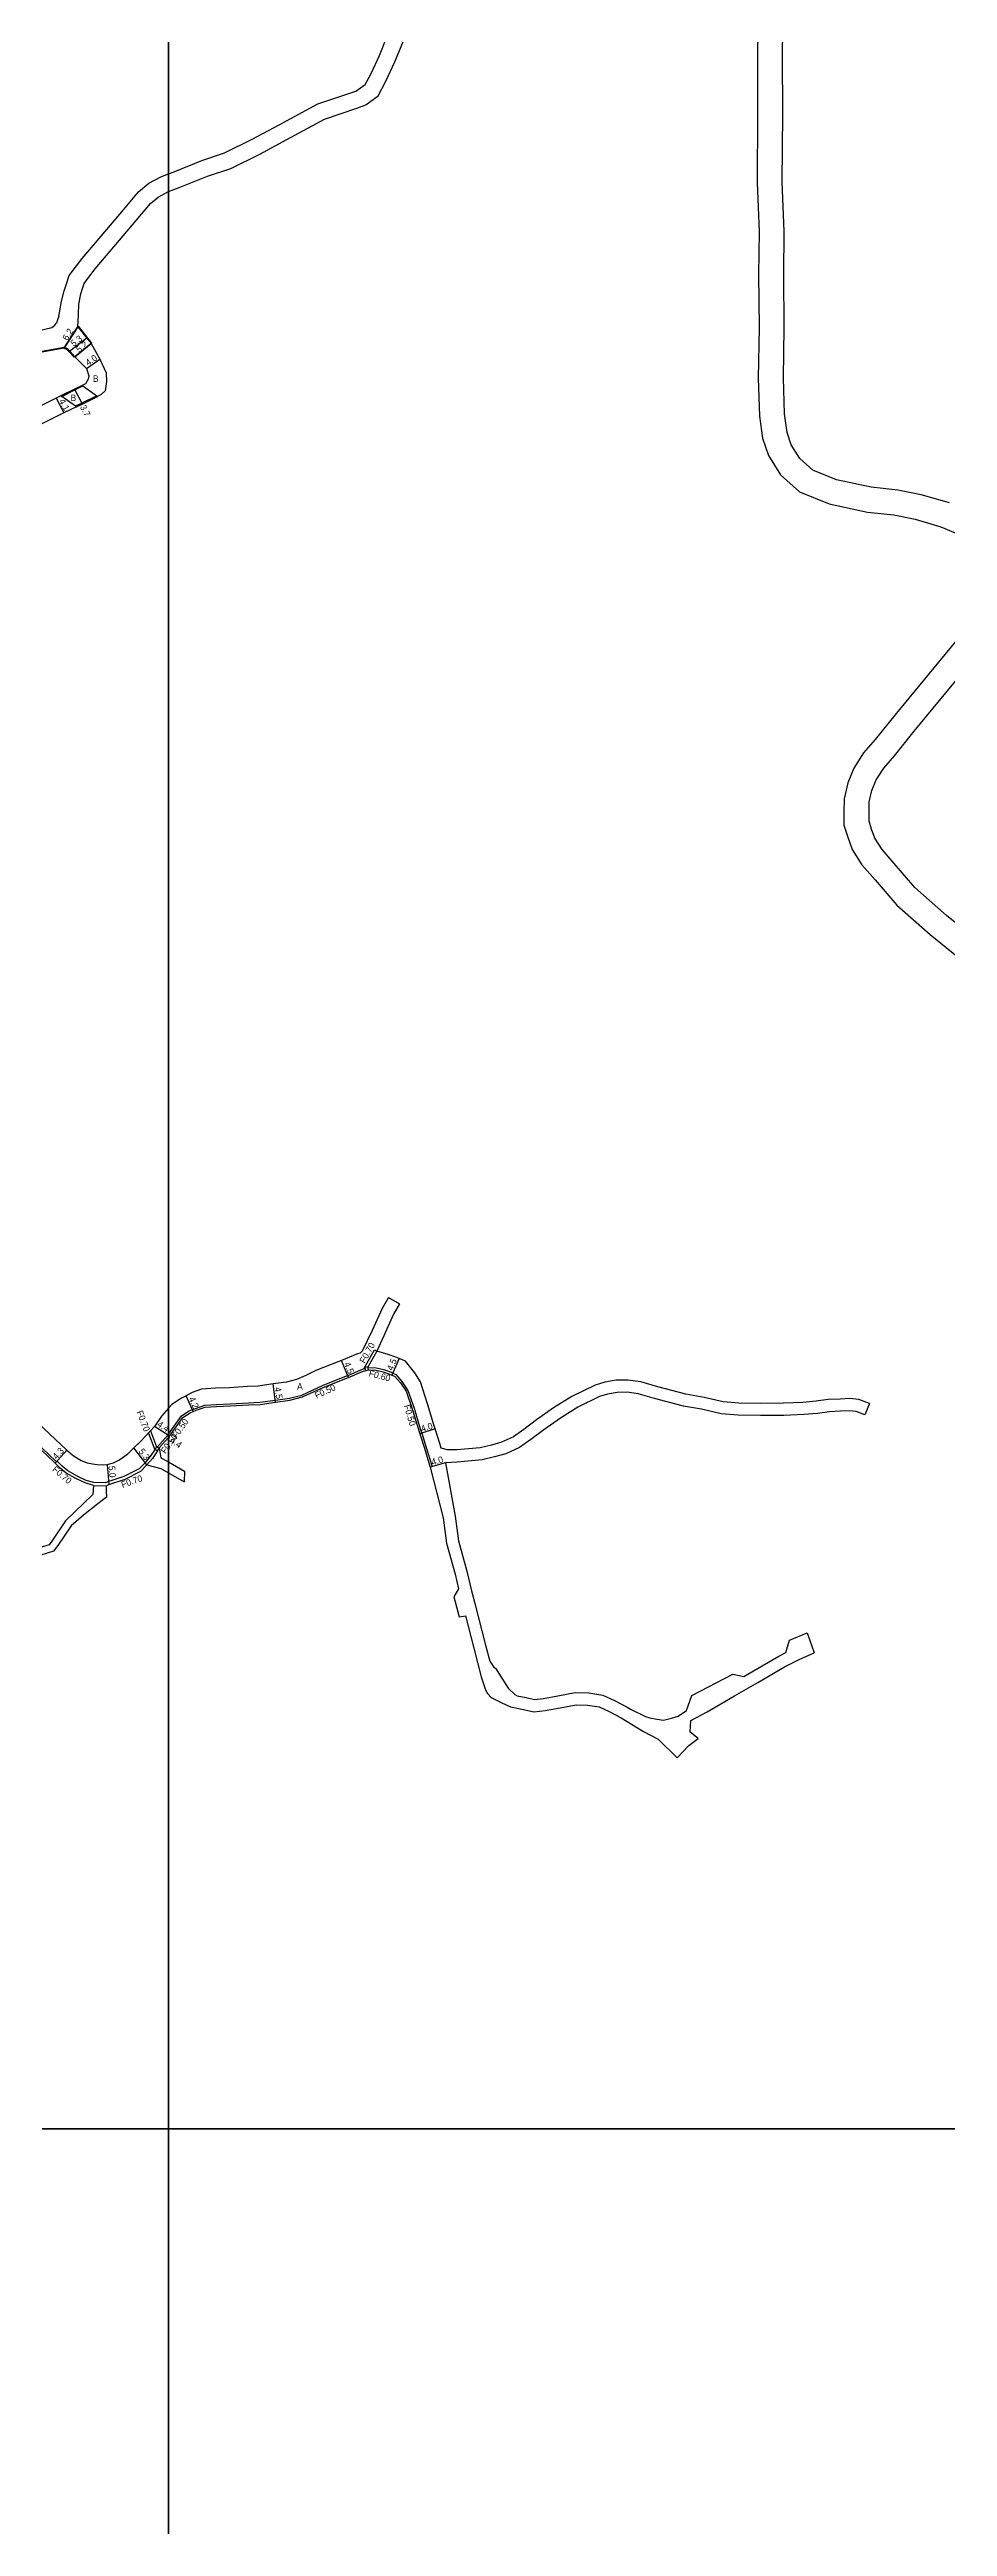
# Model space of a CAD drawing. Header units: metres. Extents: x -12000 to -9600, y -99000 to -96000.
# Drawn here: x -10429 to -10208, y -98498 to -97888 of the extents above; entities that cross this region are included whole.
import ezdxf

# ---------------------------------------------------------------- set-up
doc = ezdxf.new("R2010")
doc.units = ezdxf.units.M
doc.header["$LTSCALE"] = 2.5
for name, color, linetype in [('側溝・桝', 7, 'Continuous'), ('図郭', 7, 'Continuous'), ('幅員', 7, 'Continuous'), ('歩道・分離帯・安全施設', 7, 'Continuous'), ('舗装', 7, 'Continuous'), ('道路', 7, 'Continuous')]:
    doc.layers.add(name, color=color, linetype=linetype)
doc.styles.get("Standard").update_dxf_attribs({"font": ''})
doc.styles.get('Standard').set_extended_font_data('@MS PGothic')

msp = doc.modelspace()

# ---------------------------------------------------------------- linework, layer by layer
at = {"layer": '側溝・桝'}
for points in [[(-10351.85, -98212.75), (-10349.23, -98208.07), (-10348.62, -98208.41), (-10350.81, -98212.33)], [(-10400, -98228.82), (-10396.8, -98224.32), (-10394.86, -98223.1), (-10394.1, -98222.78), (-10393.33, -98222.47), (-10391.05, -98221.68), (-10388.17, -98221.51), (-10384.75, -98221.37), (-10380.3, -98221.12), (-10377.47, -98220.98), (-10373.64, -98220.41), (-10370.16, -98219.95), (-10367.08, -98219.18), (-10364.47, -98217.98), (-10362.05, -98216.85), (-10356.49, -98214.65), (-10355.81, -98214.37), (-10352.18, -98212.85), (-10351.56, -98212.66)], [(-10350.79, -98212.43), (-10350.72, -98212.41), (-10348.81, -98212.46), (-10346.92, -98212.9), (-10345.32, -98213.46), (-10344.67, -98213.74), (-10344.9, -98214.29)], [(-10418.44, -98241.46), (-10415.35, -98241.54)]]:
    msp.add_lwpolyline(points, dxfattribs=at)
at = {"layer": '側溝・桝', "flags": 128}
for points in [[(-10427.59, -98235.63), (-10429.65, -98233.68), (-10443.4, -98221.02), (-10452.73, -98212.26), (-10453.14, -98211.91)], [(-10344.71, -98213.83), (-10343.96, -98214.15), (-10342.43, -98215.85), (-10340.97, -98218.04), (-10339.43, -98222.44), (-10337.91, -98227.54), (-10337.57, -98228.61), (-10336.43, -98232.13), (-10335.11, -98236.58), (-10335.04, -98236.86), (-10335.52, -98236.98)], [(-10404.93, -98228.57), (-10403.37, -98232.68)], [(-10404.4, -98228.01), (-10402.9, -98231.95)], [(-10402.75, -98232.04), (-10400.16, -98229.04), (-10400, -98228.82)], [(-10403.28, -98232.54), (-10404.46, -98234.37), (-10405.81, -98235.95), (-10407.25, -98237.4), (-10410.96, -98239.27), (-10414.91, -98240.61), (-10415.47, -98240.84), (-10418.42, -98240.76), (-10420.24, -98240.21), (-10422.48, -98239.16), (-10424.77, -98237.9), (-10426.19, -98236.68), (-10427.44, -98235.49), (-10427.46, -98235.48), (-10427.92, -98236)], [(-10402.69, -98232.92), (-10403.89, -98234.79), (-10405.28, -98236.41)]]:
    msp.add_lwpolyline(points, dxfattribs=at)
at = {"layer": '側溝・桝'}
msp.add_lwpolyline([(-10351.44, -98213.19), (-10350.66, -98213.01), (-10350.83, -98212.23), (-10351.61, -98212.41)], close=True, dxfattribs=at)
at = {"layer": '側溝・桝', "flags": 128}
msp.add_lwpolyline([(-10402.69, -98232.92), (-10402.31, -98232.33), (-10402.9, -98231.95), (-10403.28, -98232.54)], close=True, dxfattribs=at)
at = {"layer": '図郭'}
for points in [[(-11200, -98400), (-10400, -98400), (-10400, -97800), (-11200, -97800)], [(-10400, -98400), (-9600, -98400), (-9600, -97800), (-10400, -97800)], [(-11200, -99000), (-10400, -99000), (-10400, -98400), (-11200, -98400)], [(-10400, -99000), (-9600, -99000), (-9600, -98400), (-10400, -98400)]]:
    msp.add_lwpolyline(points, close=True, dxfattribs=at)
at = {"layer": '幅員'}
for points in [[(-10422.35, -97955.88), (-10425.66, -97961.13)], [(-10423.1, -97963.28), (-10419.04, -97960.04)], [(-10423.03, -97971.44), (-10421.38, -97974.76)], [(-10415.08, -98236.28), (-10414.66, -98241.26)]]:
    msp.add_lwpolyline(points, dxfattribs=at)
at = {"layer": '幅員', "flags": 128}
for points in [[(-10420.08, -97958.73), (-10424.32, -97961.92)], [(-10420.21, -97966.18), (-10416.9, -97963.92)], [(-10427.7, -97973.53), (-10425.75, -97977.14)], [(-10355.62, -98214.83), (-10357.35, -98210.67)], [(-10343.15, -98210.15), (-10344.9, -98214.29)], [(-10373.57, -98220.91), (-10374.22, -98216.46)], [(-10393.91, -98223.25), (-10395.61, -98219.41)], [(-10400, -98229.19), (-10403.42, -98226.9)], [(-10334.24, -98227.53), (-10338.04, -98228.76)], [(-10427.92, -98236), (-10425.06, -98232.8)], [(-10405.28, -98236.41), (-10408.49, -98232.19)], [(-10399.76, -98229.35), (-10400, -98229.19)], [(-10331.68, -98235.87), (-10335.52, -98236.98)]]:
    msp.add_lwpolyline(points, dxfattribs=at)
at = {"layer": '歩道・分離帯・安全施設'}
msp.add_lwpolyline([(-10443.16, -97964.63), (-10442.8, -97964.62), (-10441.11, -97964.38), (-10435.67, -97962.73), (-10432.99, -97962.22), (-10425.66, -97960.92)], dxfattribs=at)
at = {"layer": '道路', "flags": 128}
for points in [[(-10400, -97918.21), (-10398.84, -97917.77), (-10391.75, -97914.91), (-10386.19, -97913.06), (-10379.33, -97909.69), (-10372.74, -97906.16), (-10363.16, -97900.93), (-10355.32, -97898.33), (-10353.78, -97897.86), (-10351.5, -97896.19), (-10350.04, -97893.52), (-10348, -97889.01), (-10346.04, -97884.24), (-10345.23, -97879.82), (-10345.98, -97875.5), (-10348.1, -97860.21), (-10350.55, -97843.8), (-10351.78, -97830.46), (-10351.59, -97822.38), (-10351.33, -97816.55), (-10350.21, -97803.95), (-10349.88, -97800)], [(-10254.63, -97877.1), (-10254.8, -97888.8), (-10254.79, -97903.55), (-10254.89, -97920.31), (-10254.39, -97932.51), (-10254.54, -97943.03), (-10254.41, -97956.12), (-10254.62, -97968.57), (-10254.3, -97977.93), (-10253.53, -97983.34), (-10252.11, -97987.65), (-10249.14, -97992.4), (-10244.48, -97996.61), (-10237.15, -97999.58), (-10227.72, -98001.6), (-10221.19, -98002.28), (-10215.94, -98003.36), (-10209.58, -98005.17), (-10203.92, -98007.61)], [(-10207.5, -97999.31), (-10214.47, -97997.34), (-10220.24, -97996.15), (-10226.75, -97995.47), (-10235.32, -97993.63), (-10241.13, -97991.27), (-10244.34, -97988.38), (-10246.46, -97985), (-10247.47, -97981.93), (-10248.12, -97977.38), (-10248.42, -97968.52), (-10248.21, -97956.14), (-10248.34, -97943.05), (-10248.19, -97932.43), (-10248.69, -97920.2), (-10248.59, -97903.57), (-10248.6, -97888.84), (-10248.43, -97876.96)], [(-10400, -97922.6), (-10397.34, -97921.59), (-10390.34, -97918.76), (-10384.63, -97916.86), (-10377.46, -97913.34), (-10370.79, -97909.77), (-10361.52, -97904.7), (-10353.52, -97902.05), (-10351.35, -97901.17), (-10348.33, -97898.95), (-10346.37, -97895.35), (-10344.23, -97890.63), (-10342.09, -97885.4)], [(-10427.02, -97953.25), (-10426.84, -97952.49), (-10426.34, -97949.61), (-10425.73, -97947.03), (-10425.11, -97945.29), (-10424.46, -97943.3), (-10422.92, -97941.23), (-10421.26, -97939.07), (-10415.17, -97931.93), (-10411.11, -97927.09), (-10407.34, -97922.61), (-10404.83, -97920.55), (-10401.86, -97918.92), (-10400, -97918.21)], [(-10422.35, -97955.88), (-10422.2, -97952.96), (-10422.09, -97950.34), (-10421.55, -97947.81), (-10421.18, -97946.47), (-10420.77, -97945.21), (-10419.65, -97943.7), (-10418.08, -97941.65), (-10412.04, -97934.58), (-10407.97, -97929.73), (-10404.45, -97925.54), (-10402.52, -97923.96), (-10400.14, -97922.65), (-10400, -97922.6)], [(-10427.02, -97953.25), (-10427.33, -97954.17), (-10427.58, -97955.01)], [(-10441.03, -97959.55), (-10433.94, -97957.31), (-10428.7, -97956.07), (-10428.05, -97955.6), (-10427.58, -97955.01)], [(-10422.35, -97955.88), (-10420.08, -97958.73), (-10419.04, -97960.04), (-10416.9, -97963.92), (-10415.38, -97967.27), (-10415.24, -97969.4), (-10415.55, -97971.7), (-10416.57, -97972.6)], [(-10420.45, -97969.94), (-10421.29, -97970.36), (-10421.11, -97970.49), (-10423.03, -97971.44), (-10426.3, -97973.06), (-10426.48, -97972.93), (-10427.7, -97973.53), (-10436.53, -97977.91), (-10445.2, -97982.67), (-10447.36, -97983.85), (-10448.88, -97985.36), (-10450.34, -97986.88), (-10451.47, -97988.59)], [(-10205.17, -98032.49), (-10220.97, -98051.66), (-10225.8, -98057.65), (-10228.67, -98060.94), (-10231.02, -98064.67), (-10232.56, -98068.29), (-10233.45, -98072.23), (-10233.51, -98075.5), (-10233.5, -98078.76), (-10232.53, -98081.71), (-10231.45, -98084.71), (-10229.05, -98088.48), (-10225.76, -98092.23), (-10220.41, -98098.43), (-10212.24, -98105.72), (-10202.66, -98113.47)], [(-10198.64, -98108.75), (-10208.23, -98100.99), (-10215.98, -98094.08), (-10221.08, -98088.16), (-10224.08, -98084.75), (-10225.85, -98081.97), (-10226.67, -98079.69), (-10227.31, -98077.76), (-10227.31, -98075.55), (-10227.26, -98072.98), (-10226.63, -98070.2), (-10225.51, -98067.55), (-10223.68, -98064.65), (-10221.05, -98061.63), (-10216.16, -98055.58), (-10200.15, -98036.16)], [(-10345.76, -98195.14), (-10347.33, -98197.84), (-10349.77, -98203.28), (-10352.25, -98208.39), (-10352.71, -98208.87)], [(-10343.01, -98196.73), (-10344.49, -98199.29), (-10346.88, -98204.63), (-10348.62, -98208.41)], [(-10503.79, -98209.79), (-10500.18, -98208.87), (-10496.14, -98207.84), (-10489.43, -98206.07), (-10482.33, -98204.13), (-10475.69, -98202.4), (-10470.73, -98201.05), (-10469.8, -98200.8), (-10466.6, -98200.62), (-10463.45, -98200.81), (-10460.31, -98201.42), (-10457.51, -98202.94), (-10454.86, -98205.15), (-10450.06, -98209.28), (-10440.68, -98218.09), (-10425.06, -98232.8)], [(-10418.44, -98241.46), (-10420.49, -98240.86), (-10422.8, -98239.78), (-10425.17, -98238.48), (-10426.66, -98237.2), (-10427.92, -98236), (-10429.99, -98234.04), (-10443.74, -98221.39), (-10453.07, -98212.63), (-10457.77, -98208.59), (-10460.05, -98206.68), (-10461.85, -98205.71), (-10464.02, -98205.28), (-10466.61, -98205.13), (-10469.08, -98205.27), (-10469.55, -98205.4), (-10474.54, -98206.75), (-10481.17, -98208.48), (-10488.26, -98210.41), (-10495.01, -98212.2), (-10499.07, -98213.23), (-10502.79, -98214.18), (-10503.94, -98216.05)], [(-10352.71, -98208.87), (-10353.41, -98209.03), (-10357.35, -98210.67), (-10358, -98210.94), (-10363.64, -98213.17), (-10366.15, -98214.35), (-10368.42, -98215.39), (-10370.91, -98216.02), (-10374.22, -98216.46), (-10377.86, -98216.99), (-10380.51, -98217.12), (-10384.95, -98217.38), (-10388.36, -98217.52), (-10391.84, -98217.71), (-10394.12, -98218.56), (-10395.61, -98219.41)], [(-10332.74, -98232.26), (-10333.09, -98231.1), (-10334.24, -98227.53), (-10334.57, -98226.5), (-10336.1, -98221.36), (-10337.88, -98215.96), (-10339.28, -98213.75), (-10341.58, -98210.81), (-10343.15, -98210.15), (-10343.92, -98209.82), (-10345.83, -98209.16), (-10348.62, -98208.41)], [(-10400, -98229.62), (-10399.76, -98229.35), (-10396.45, -98224.69), (-10394.63, -98223.54), (-10393.91, -98223.25), (-10393.15, -98222.93), (-10390.96, -98222.17), (-10388.14, -98222.01), (-10384.73, -98221.87), (-10380.27, -98221.62), (-10377.42, -98221.48), (-10373.57, -98220.91), (-10370.06, -98220.45), (-10366.91, -98219.65), (-10364.26, -98218.43), (-10361.85, -98217.31), (-10356.3, -98215.11), (-10355.62, -98214.83), (-10352.03, -98213.33), (-10350.66, -98213.01), (-10348.88, -98213.06), (-10347.09, -98213.48), (-10345.53, -98214.02), (-10344.9, -98214.29), (-10344.26, -98214.56), (-10342.83, -98216.15), (-10341.42, -98218.27), (-10339.9, -98222.6), (-10338.39, -98227.69), (-10338.04, -98228.76), (-10336.91, -98232.28)], [(-10227.2, -98221.31), (-10229.8, -98220.27), (-10232.04, -98220.05), (-10234.44, -98220.18), (-10237.35, -98220.3), (-10240.37, -98220.72), (-10243.61, -98220.99), (-10248.39, -98221.22), (-10254.06, -98221.23), (-10259.37, -98221.18), (-10263.27, -98220.83), (-10267.97, -98219.76), (-10272.43, -98218.97), (-10279.39, -98217.14), (-10283.59, -98215.94), (-10286.72, -98215.48), (-10289.63, -98215.56), (-10292.46, -98216), (-10294.82, -98216.72), (-10300.58, -98219.56), (-10305.04, -98222.36), (-10309.23, -98225.31), (-10312.4, -98227.7), (-10314.94, -98229.48), (-10317.91, -98230.82), (-10320.4, -98231.54), (-10323.16, -98232.17), (-10328.92, -98232.71), (-10331.19, -98232.7), (-10332.74, -98232.26)], [(-10400, -98222.43), (-10401.72, -98224.36), (-10403.42, -98226.9)], [(-10395.61, -98219.41), (-10396.76, -98219.99), (-10399.19, -98221.51), (-10400, -98222.43)], [(-10228.31, -98224.09), (-10230.51, -98223.22), (-10232.11, -98223.06), (-10234.3, -98223.17), (-10237.08, -98223.29), (-10240.04, -98223.7), (-10243.41, -98223.99), (-10248.32, -98224.22), (-10254.07, -98224.23), (-10259.52, -98224.18), (-10263.73, -98223.8), (-10268.57, -98222.7), (-10273.07, -98221.9), (-10280.19, -98220.04), (-10284.22, -98218.88), (-10286.9, -98218.48), (-10289.36, -98218.55), (-10291.79, -98218.93), (-10293.71, -98219.52), (-10299.12, -98222.19), (-10303.38, -98224.86), (-10307.46, -98227.74), (-10310.64, -98230.13), (-10313.45, -98232.1), (-10316.87, -98233.64), (-10319.65, -98234.45), (-10322.68, -98235.14), (-10328.79, -98235.71), (-10331.68, -98235.87), (-10329.31, -98249.05), (-10328.48, -98255.08), (-10326.43, -98262.58), (-10325.27, -98267.47), (-10324.55, -98270.22), (-10321.83, -98280.86), (-10320.79, -98284.8), (-10319.79, -98286.24), (-10319.41, -98286.52), (-10316.29, -98291.42), (-10314.57, -98293), (-10314.06, -98293.28), (-10311.79, -98293.77), (-10309.8, -98294.23), (-10307.58, -98293.95), (-10303.99, -98293.35), (-10299.78, -98292.49), (-10296.41, -98292.61), (-10292.91, -98293.15), (-10290.02, -98294.51), (-10286.9, -98296.15), (-10286.11, -98296.62), (-10282.44, -98298.38), (-10281.33, -98298.75), (-10279.58, -98299.09), (-10277.97, -98299.31), (-10276, -98298.84), (-10274.39, -98298.3), (-10272.26, -98296.9), (-10270.95, -98293.25), (-10260.9, -98287.95), (-10258.19, -98288.53), (-10256.22, -98287.4), (-10249.54, -98283.52), (-10247.85, -98282.67), (-10246.87, -98279.58), (-10242.57, -98277.76)], [(-10408.49, -98232.19), (-10406.92, -98230.64), (-10404.47, -98228.1), (-10403.42, -98226.9)], [(-10425.06, -98232.8), (-10423.49, -98234.11), (-10421.53, -98235.35), (-10420.02, -98235.91), (-10418.72, -98236.17), (-10417.58, -98236.32), (-10415.99, -98236.38), (-10415.08, -98236.28), (-10413.51, -98235.87), (-10412.19, -98235.24), (-10410.02, -98233.65), (-10408.49, -98232.19)], [(-10402.24, -98232.22), (-10400, -98229.62)], [(-10402.24, -98232.22), (-10401.84, -98234.64), (-10400, -98235.68)], [(-10336.91, -98232.28), (-10335.59, -98236.72), (-10335.52, -98236.98)], [(-10415.35, -98241.54), (-10414.66, -98241.26), (-10410.69, -98239.92), (-10406.83, -98237.98), (-10405.28, -98236.41)], [(-10405.28, -98236.41), (-10401.91, -98237.26), (-10400, -98238.36)], [(-10400, -98235.68), (-10396.05, -98237.93)], [(-10400, -98238.36), (-10396.1, -98240.61)], [(-10335.52, -98236.98), (-10332.28, -98249.45), (-10331.43, -98255.69), (-10329.34, -98263.33), (-10328.47, -98266.96), (-10329.65, -98268.89), (-10328.34, -98273.87), (-10326.78, -98273.62), (-10324.74, -98281.61), (-10322.89, -98288.61), (-10321.93, -98291.57), (-10321.46, -98292.66), (-10320.41, -98293.7), (-10317.98, -98295), (-10315.66, -98296), (-10312.45, -98296.69), (-10309.95, -98297.28), (-10307.14, -98296.92), (-10303.44, -98296.3), (-10299.53, -98295.5), (-10296.69, -98295.6), (-10293.79, -98296.05), (-10291.36, -98297.2), (-10288.37, -98298.76), (-10282.91, -98302.07), (-10279.24, -98304.01), (-10274.63, -98308.58), (-10271.7, -98305.59), (-10269.45, -98303.84), (-10271.38, -98302.25), (-10271.22, -98299.42), (-10267.23, -98297.29), (-10260.49, -98293.3), (-10254.72, -98290), (-10248.11, -98286.16), (-10244.39, -98284.29), (-10240.81, -98282.74)], [(-10418.44, -98241.46), (-10418.67, -98243.69), (-10425.37, -98250.21), (-10428.71, -98255.22), (-10429.39, -98256.08), (-10431.89, -98256.86), (-10434.05, -98257.34), (-10435.78, -98256.76), (-10438.09, -98255.84), (-10439.86, -98256.24), (-10441.62, -98257.77), (-10446.76, -98263.61), (-10448.79, -98264.97), (-10450.52, -98265.67), (-10453.38, -98265.79), (-10457.48, -98265.65), (-10459.66, -98265.75), (-10461.66, -98266.22), (-10466.9, -98269.49), (-10476.07, -98274.73), (-10482.59, -98278.42), (-10484.48, -98279.2), (-10485.87, -98279.5), (-10486.68, -98279.5)], [(-10415.35, -98241.54), (-10415.36, -98242.83), (-10415.28, -98244.32), (-10417.43, -98246), (-10420.96, -98248.79), (-10423.99, -98251.4), (-10427.24, -98256.28), (-10428.31, -98257.65), (-10431.43, -98258.61)]]:
    msp.add_lwpolyline(points, dxfattribs=at)
for points in [[(-10422.85, -97956.68), (-10422.35, -97955.88), (-10419.04, -97960.04), (-10423.1, -97963.28), (-10424.32, -97961.92), (-10424.72, -97961.54), (-10425.19, -97961.18), (-10425.66, -97961.13)], [(-10418.88, -97959.92), (-10422.2, -97955.76), (-10422.35, -97955.88), (-10419.04, -97960.04)], [(-10423.03, -97971.44), (-10421.11, -97970.49), (-10421.29, -97970.36), (-10423.12, -97971.26), (-10426.48, -97972.93), (-10426.3, -97973.06)], [(-10423.03, -97971.44), (-10421.11, -97970.49), (-10417.68, -97972.92), (-10421.38, -97974.76), (-10422.87, -97975.49), (-10426.3, -97973.06)], [(-10421.38, -97974.76), (-10422.87, -97975.49), (-10422.69, -97975.63), (-10421.3, -97974.94), (-10417.5, -97973.05), (-10417.68, -97972.92)]]:
    msp.add_lwpolyline(points, close=True, dxfattribs=at)
at = {"layer": '道路'}
for points in [[(-10432.95, -97962.41), (-10425.66, -97961.13), (-10425.19, -97961.18), (-10424.72, -97961.54), (-10424.32, -97961.92)], [(-10424.32, -97961.92), (-10423.1, -97963.28), (-10421.23, -97965.15), (-10420.21, -97966.18), (-10419.65, -97967.99), (-10419.75, -97968.79), (-10420.45, -97969.94)], [(-10416.57, -97972.6), (-10417.5, -97973.05), (-10417.68, -97972.92), (-10421.38, -97974.76), (-10422.87, -97975.49), (-10422.69, -97975.63), (-10425.75, -97977.14), (-10434.63, -97981.55), (-10443.23, -97986.26), (-10445.69, -97988.2), (-10446.74, -97989.59), (-10447.94, -97991.41)], [(-10345.76, -98195.14), (-10343.01, -98196.73)], [(-10227.2, -98221.31), (-10228.31, -98224.09)], [(-10396.05, -98237.93), (-10396.1, -98240.61)], [(-10242.57, -98277.76), (-10240.81, -98282.74)]]:
    msp.add_lwpolyline(points, dxfattribs=at)
msp.add_lwpolyline([(-10425.66, -97961.13), (-10425.19, -97961.18), (-10424.72, -97961.54), (-10424.32, -97961.92), (-10423.1, -97963.28), (-10423.25, -97963.42), (-10424.46, -97962.06), (-10424.85, -97961.69), (-10425.3, -97961.35), (-10425.65, -97961.33)], close=True, dxfattribs=at)

# ---------------------------------------------------------------- texts
at = {"layer": '側溝・桝'}
for s, rotation, p in [('F0.70', 60.80186, (-10351.61, -98211.51)), ('F0.50', 24.76009, (-10363.48, -98220.11)), ('F0.60', 345.41751, (-10350.73, -98214.53)), ('F0.70', 290.83992, (-10407.88, -98223.36)), ('F0.50', 286.54981, (-10342.02, -98221.82)), ('F0.50', 54.61034, (-10400.72, -98233.8)), ('F0.50', 54.61034, (-10398.02, -98230.1)), ('F0.70', 319.38286, (-10428.76, -98237.75)), ('F0.70', 18.72848, (-10411.31, -98242.08))]:
    msp.add_text(s, height=1.6, rotation=rotation, dxfattribs=at).set_placement(p)
at = {"layer": '幅員'}
for s, rotation, p in [('6.2', 57.76652, (-10424.9, -97959.45)), ('5.3', 37.00279, (-10423.38, -97960.89)), ('5.2', 38.55304, (-10422, -97962.36)), ('4.0', 34.32709, (-10419.78, -97965.59)), ('4.1', 298.36614, (-10427.05, -97974.22)), ('3.7', 296.35869, (-10421.85, -97975.63)), ('4.5', 67.07815, (-10344.76, -98213.32)), ('4.5', 292.63985, (-10356.76, -98211.45)), ('4.2', 293.9702, (-10395.06, -98220.04)), ('4.5', 278.39383, (-10373.84, -98217.36)), ('4.4', 326.15927, (-10402.91, -98226.77)), ('4.0', 17.88708, (-10337.47, -98228.31)), ('4.3', 48.17435, (-10427.54, -98235.2)), ('5.3', 307.3421, (-10407.46, -98233.13)), ('4.4', 326.15927, (-10399.79, -98230.76)), ('4.0', 16.20433, (-10334.93, -98236.55)), ('5.0', 274.77471, (-10414.76, -98236.69))]:
    msp.add_text(s, height=1.6, rotation=rotation, dxfattribs=at).set_placement(p)
at = {"layer": '舗装'}
for s, p in [('B', (-10424.12, -97974.2)), ('B', (-10418.61, -97969.48)), ('A', (-10368.29, -98217.85))]:
    msp.add_text(s, height=1.6, dxfattribs=at).set_placement(p)

doc.saveas('drawing.dxf')
